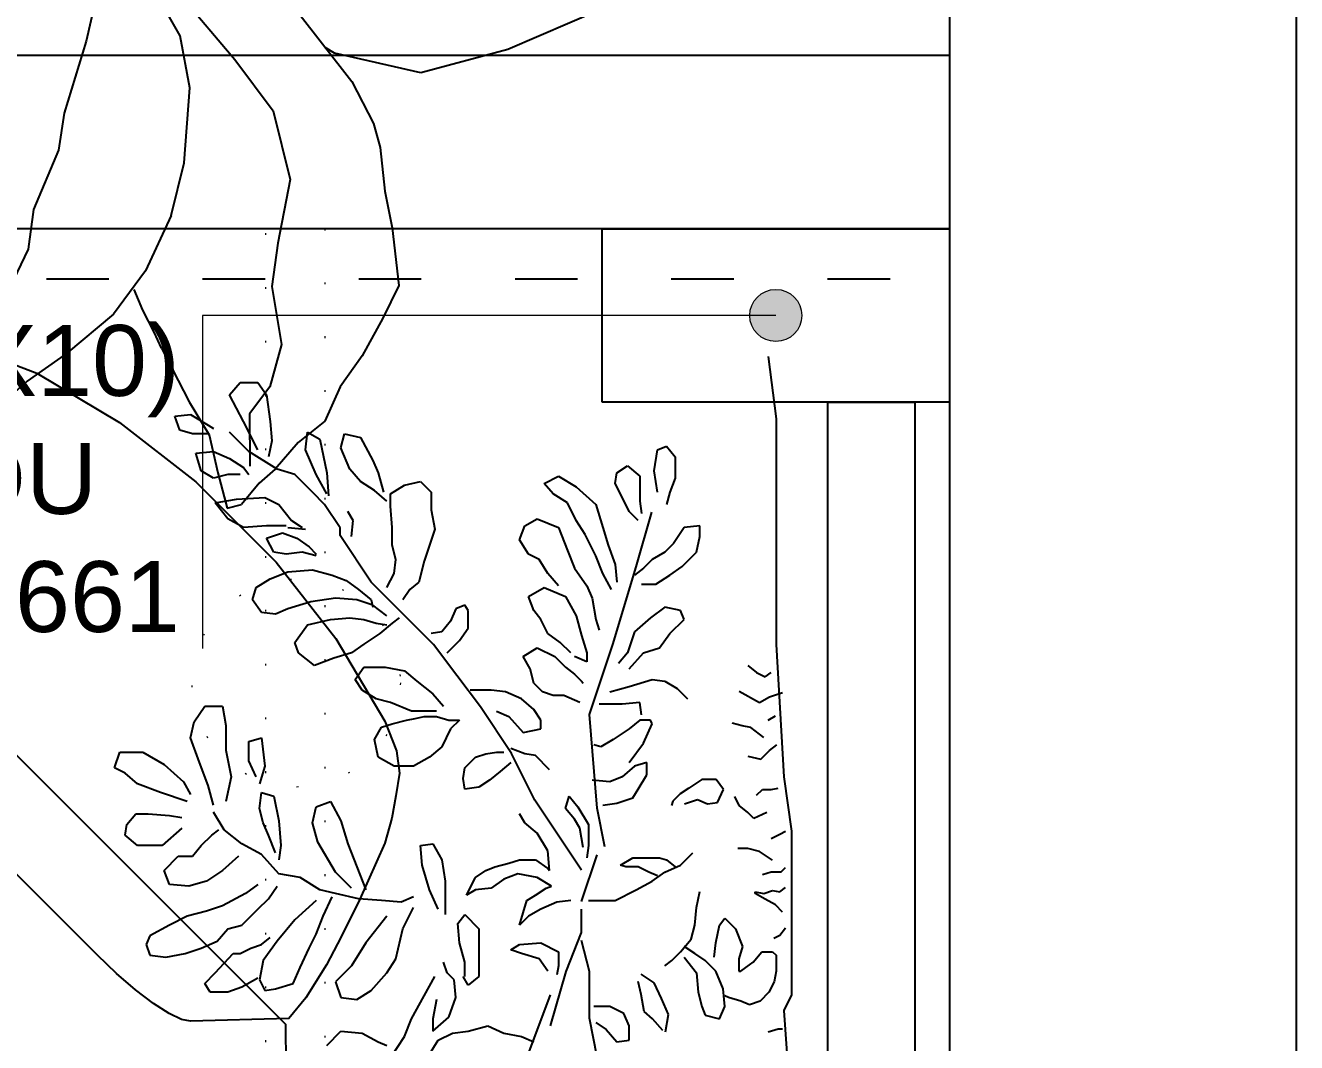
# Model space of a CAD drawing. Header units: millimetres. Extents: x 7687 to 15428, y -715 to 4028.
# Drawn here: x 10460 to 10533.2, y 992.2 to 1050.8 of the extents above; entities that cross this region are included whole.
import ezdxf

# ---------------------------------------------------------------- set-up
doc = ezdxf.new("R2010")
doc.units = ezdxf.units.MM
for name, pattern in [('14.022_CEKIRDEKLER_SAFTLAR_+51.00$0$ACAD_ISO07W100', [3, 0, -3]), ('ACAD_ISO03W100', [30, 12, -18]), ('ACAD_ISO07W100', [3, 0, -3]), ('CONTINUA', [0])]:
    doc.linetypes.add(name, pattern=pattern)
for name, color, linetype in [('0-MOBIL', 3, 'CONTINUA'), ('ALPIÇAN ASMA TAVAN', 121, 'ACAD_ISO03W100'), ('YAZI', 121, 'Continuous')]:
    doc.layers.add(name, color=color, linetype=linetype)
for name, color, linetype, lineweight in [('Sarkıt Ayd.', 50, 'ACAD_ISO07W100', 0), ('SS_FURNITURE', 23, 'Continuous', 25), ('yazı', 7, 'Continuous', 20)]:
    doc.layers.add(name, color=color, linetype=linetype, lineweight=lineweight)
doc.styles.add('ROMANC', font='arial.ttf')

# ---------------------------------------------------------------- blocks, each defined once
blk = doc.blocks.new('fdgfff')
at = {"color": 67, "true_color": 0x727430}
for p, q in [((50514.227, 5720.9951), (50514.2402, 5721.0105)), ((50514.2402, 5721.0105), (50514.2533, 5721.0083)), ((50514.3038, 5720.9951), (50514.3169, 5721.0105)), ((50514.3169, 5721.0105), (50514.3235, 5721.0237)), ((50514.3235, 5721.0237), (50514.3432, 5721.0171)), ((50514.3432, 5721.0171), (50514.3432, 5720.9885)), ((50514.227, 5720.9644), (50514.227, 5720.9951)), ((50514.2533, 5721.0083), (50514.2665, 5720.9973)), ((50514.2665, 5720.9973), (50514.2665, 5720.982)), ((50514.2928, 5720.9666), (50514.3038, 5720.9951)), ((50514.091, 5720.9798), (50514.0888, 5720.96)), ((50514.1042, 5720.9842), (50514.091, 5720.9798)), ((50514.1152, 5720.9798), (50514.1042, 5720.9842)), ((50514.1283, 5720.9556), (50514.1152, 5720.9798)), ((50514.2665, 5720.982), (50514.2643, 5720.9556)), ((50514.3432, 5720.9885), (50514.3279, 5720.9622)), ((50514.2489, 5720.9403), (50514.227, 5720.9644)), ((50514.2818, 5720.9337), (50514.2928, 5720.9666)), ((50514.0888, 5720.96), (50514.0932, 5720.9359)), ((50514.1393, 5720.9337), (50514.1283, 5720.9556)), ((50514.1766, 5720.9315), (50514.1788, 5720.9556)), ((50514.1788, 5720.9556), (50514.1963, 5720.9622)), ((50514.1963, 5720.9622), (50514.2138, 5720.9447)), ((50514.2643, 5720.9556), (50514.2621, 5720.9403)), ((50514.3279, 5720.9622), (50514.306, 5720.9381)), ((50514.7424, 5720.9425), (50514.7599, 5720.949)), ((50514.7599, 5720.949), (50514.7621, 5720.9293)), ((50514.0932, 5720.9359), (50514.0998, 5720.9161)), ((50514.1459, 5720.9095), (50514.1393, 5720.9337)), ((50514.1831, 5720.9095), (50514.1766, 5720.9315)), ((50514.2138, 5720.9447), (50514.2138, 5720.9271)), ((50514.306, 5720.9381), (50514.2906, 5720.9293)), ((50514.738, 5720.9271), (50514.7424, 5720.9425)), ((50514.0998, 5720.9161), (50514.1086, 5720.8964)), ((50514.2138, 5720.9271), (50514.227, 5720.9161)), ((50514.227, 5720.9161), (50514.2402, 5720.903)), ((50514.3016, 5720.9073), (50514.3301, 5720.9183)), ((50514.3301, 5720.9183), (50514.3608, 5720.9293)), ((50514.3608, 5720.9293), (50514.3805, 5720.9249)), ((50514.3805, 5720.9249), (50514.4003, 5720.9117)), ((50514.6832, 5720.9008), (50514.692, 5720.9161)), ((50514.692, 5720.9161), (50514.7139, 5720.9227)), ((50514.7139, 5720.9227), (50514.7161, 5720.9008)), ((50514.738, 5720.9073), (50514.738, 5720.9271)), ((50514.7621, 5720.9293), (50514.749, 5720.9073)), ((50514.045, 5720.9051), (50514.0559, 5720.9117)), ((50514.045, 5720.8832), (50514.045, 5720.9051)), ((50514.0559, 5720.9117), (50514.0691, 5720.8986)), ((50514.1524, 5720.8898), (50514.1459, 5720.9095)), ((50514.1963, 5720.8898), (50514.1831, 5720.9095)), ((50514.2402, 5720.903), (50514.2467, 5720.8942)), ((50514.2467, 5720.8876), (50514.2687, 5720.9008)), ((50514.2774, 5720.9008), (50514.3016, 5720.9073)), ((50514.4003, 5720.9117), (50514.4003, 5720.8898)), ((50514.6876, 5720.8832), (50514.6832, 5720.9008)), ((50514.7161, 5720.9008), (50514.7073, 5720.881)), ((50514.749, 5720.9073), (50514.7446, 5720.9008)), ((50514.0691, 5720.8986), (50514.0932, 5720.8766)), ((50514.1086, 5720.8964), (50514.1239, 5720.8832)), ((50514.1678, 5720.8613), (50514.1524, 5720.8898)), ((50514.2138, 5720.87), (50514.1963, 5720.8898)), ((50514.2292, 5720.8656), (50514.2467, 5720.8876)), ((50514.3125, 5720.8788), (50514.2818, 5720.8854)), ((50514.3454, 5720.8854), (50514.3125, 5720.8788)), ((50514.3761, 5720.8854), (50514.3454, 5720.8854)), ((50514.4003, 5720.8898), (50514.3761, 5720.8854)), ((50514.6327, 5720.8832), (50514.6525, 5720.8986)), ((50514.6525, 5720.8986), (50514.6569, 5720.8722)), ((50514.0516, 5720.8656), (50514.045, 5720.8832)), ((50514.0932, 5720.8766), (50514.0932, 5720.8678)), ((50514.0932, 5720.8678), (50514.0998, 5720.8547)), ((50514.1239, 5720.8832), (50514.1283, 5720.8656)), ((50514.6218, 5720.8635), (50514.6327, 5720.8832)), ((50514.6569, 5720.8722), (50514.6591, 5720.8371)), ((50514.6876, 5720.8678), (50514.6876, 5720.8832)), ((50514.7073, 5720.881), (50514.6963, 5720.8635)), ((50514.7161, 5720.8569), (50514.7402, 5720.881)), ((50514.7534, 5720.8635), (50514.7863, 5720.881)), ((50514.7863, 5720.881), (50514.8016, 5720.8678)), ((50514.8016, 5720.8678), (50514.8016, 5720.8459)), ((50514.0625, 5720.8459), (50514.0516, 5720.8656)), ((50514.0998, 5720.8547), (50514.1042, 5720.8415)), ((50514.1283, 5720.8656), (50514.1481, 5720.8459)), ((50514.1788, 5720.8459), (50514.1678, 5720.8613)), ((50514.216, 5720.8415), (50514.2292, 5720.8656)), ((50514.3125, 5720.8481), (50514.3323, 5720.8569)), ((50514.3323, 5720.8569), (50514.3564, 5720.8569)), ((50514.3564, 5720.8569), (50514.3608, 5720.8415)), ((50514.5165, 5720.8415), (50514.5319, 5720.8525)), ((50514.5319, 5720.8525), (50514.5472, 5720.8481)), ((50514.624, 5720.8349), (50514.6218, 5720.8635)), ((50514.6963, 5720.8635), (50514.6876, 5720.8569)), ((50514.6941, 5720.8218), (50514.7161, 5720.8569)), ((50514.7183, 5720.8459), (50514.7534, 5720.8635)), ((50514.0603, 5720.8437), (50514.0472, 5720.8371)), ((50514.0472, 5720.8371), (50514.0494, 5720.8239)), ((50514.0845, 5720.8393), (50514.0603, 5720.8437)), ((50514.1086, 5720.8218), (50514.0845, 5720.8393)), ((50514.1042, 5720.8415), (50514.113, 5720.8305)), ((50514.1481, 5720.8459), (50514.1612, 5720.8327)), ((50514.1919, 5720.8196), (50514.216, 5720.8415)), ((50514.2402, 5720.8327), (50514.2555, 5720.8393)), ((50514.2555, 5720.8393), (50514.2731, 5720.8437)), ((50514.2731, 5720.8437), (50514.2928, 5720.8415)), ((50514.2928, 5720.8415), (50514.2884, 5720.8261)), ((50514.3257, 5720.8371), (50514.3038, 5720.8437)), ((50514.3608, 5720.8415), (50514.3257, 5720.8371)), ((50514.5143, 5720.8239), (50514.5165, 5720.8415)), ((50514.5472, 5720.8481), (50514.5582, 5720.8305)), ((50514.6591, 5720.8371), (50514.6503, 5720.8196)), ((50514.8016, 5720.8459), (50514.7863, 5720.8349)), ((50514.0494, 5720.8239), (50514.0559, 5720.802)), ((50514.1349, 5720.7998), (50514.1086, 5720.8218)), ((50514.1612, 5720.8327), (50514.1766, 5720.8218)), ((50514.2182, 5720.8239), (50514.2402, 5720.8327)), ((50514.2884, 5720.8261), (50514.2577, 5720.8196)), ((50514.5209, 5720.8086), (50514.5143, 5720.8239)), ((50514.5582, 5720.8305), (50514.5669, 5720.8086)), ((50514.5889, 5720.8108), (50514.5911, 5720.8261)), ((50514.5911, 5720.8261), (50514.6086, 5720.8349)), ((50514.6086, 5720.8349), (50514.6152, 5720.8152)), ((50514.624, 5720.8108), (50514.624, 5720.8349)), ((50514.6876, 5720.7998), (50514.6941, 5720.8218)), ((50514.7292, 5720.8283), (50514.7095, 5720.8327)), ((50514.7534, 5720.8305), (50514.7292, 5720.8283)), ((50514.7863, 5720.8349), (50514.7534, 5720.8305)), ((50514.1875, 5720.7932), (50514.1919, 5720.8196)), ((50514.227, 5720.8174), (50514.2095, 5720.8196)), ((50514.2577, 5720.8196), (50514.227, 5720.8174)), ((50514.5297, 5720.7801), (50514.5209, 5720.8086)), ((50514.5669, 5720.8086), (50514.5691, 5720.7779)), ((50514.5911, 5720.791), (50514.5889, 5720.8108)), ((50514.6152, 5720.8152), (50514.6086, 5720.7976)), ((50514.6218, 5720.8086), (50514.6196, 5720.7866)), ((50514.6503, 5720.8196), (50514.6305, 5720.8042)), ((50514.0559, 5720.802), (50514.0757, 5720.7932)), ((50514.0757, 5720.7932), (50514.0998, 5720.7823)), ((50514.159, 5720.7735), (50514.1349, 5720.7998)), ((50514.1722, 5720.7691), (50514.1875, 5720.7932)), ((50514.4507, 5720.7757), (50514.4661, 5720.7954)), ((50514.4661, 5720.7954), (50514.4792, 5720.7998)), ((50514.4792, 5720.7998), (50514.5012, 5720.7844)), ((50514.5867, 5720.7735), (50514.5911, 5720.791)), ((50514.6086, 5720.7976), (50514.5977, 5720.7823)), ((50514.6305, 5720.8042), (50514.6218, 5720.791)), ((50514.6656, 5720.7779), (50514.6876, 5720.7998)), ((50514.0998, 5720.7823), (50514.1173, 5720.7735)), ((50514.1173, 5720.7735), (50514.1393, 5720.7647)), ((50514.2314, 5720.7713), (50514.2555, 5720.7779)), ((50514.2555, 5720.7779), (50514.2753, 5720.7735)), ((50514.2753, 5720.7735), (50514.2818, 5720.7559)), ((50514.4595, 5720.7515), (50514.4507, 5720.7757)), ((50514.5012, 5720.7844), (50514.5077, 5720.7559)), ((50514.534, 5720.7493), (50514.5297, 5720.7801)), ((50514.5691, 5720.7779), (50514.5626, 5720.7537)), ((50514.5977, 5720.7823), (50514.5889, 5720.7735)), ((50514.6504, 5720.7631), (50514.6656, 5720.7779)), ((50514.6634, 5720.7603), (50514.6876, 5720.7735)), ((50514.6876, 5720.7735), (50514.7183, 5720.7866)), ((50514.7183, 5720.7866), (50514.7402, 5720.7844)), ((50514.7402, 5720.7844), (50514.7314, 5720.7691)), ((50513.9792, 5720.7603), (50513.9967, 5720.7428)), ((50514.1393, 5720.7647), (50514.1634, 5720.7537)), ((50514.1678, 5720.7493), (50514.1722, 5720.7691)), ((50514.1941, 5720.7493), (50514.2314, 5720.7713)), ((50514.6215, 5720.7438), (50514.6504, 5720.7631)), ((50514.6898, 5720.7603), (50514.6613, 5720.7581)), ((50514.7314, 5720.7691), (50514.6898, 5720.7603)), ((50513.9967, 5720.7428), (50513.9945, 5720.7164)), ((50514.0384, 5720.7428), (50514.0362, 5720.723)), ((50514.0581, 5720.7493), (50514.0384, 5720.7428)), ((50514.0779, 5720.7296), (50514.0581, 5720.7493)), ((50514.1612, 5720.7208), (50514.1678, 5720.7493)), ((50514.1744, 5720.7296), (50514.1941, 5720.7493)), ((50514.2577, 5720.7428), (50514.2292, 5720.734)), ((50514.2818, 5720.7559), (50514.2577, 5720.7428)), ((50514.4661, 5720.7296), (50514.4595, 5720.7515)), ((50514.5077, 5720.7559), (50514.5099, 5720.7318)), ((50514.5319, 5720.723), (50514.534, 5720.7493)), ((50514.5539, 5720.7051), (50514.6118, 5720.7438)), ((50514.5626, 5720.7537), (50514.556, 5720.7362)), ((50514.6118, 5720.7438), (50514.6215, 5720.7438)), ((50514.6941, 5720.7318), (50514.7205, 5720.7428)), ((50514.7205, 5720.7428), (50514.738, 5720.7384)), ((50514.1064, 5720.712), (50514.0779, 5720.7296)), ((50514.2292, 5720.734), (50514.2007, 5720.723)), ((50514.477, 5720.7142), (50514.4661, 5720.7296)), ((50514.5099, 5720.7318), (50514.5077, 5720.7142)), ((50514.556, 5720.7362), (50514.545, 5720.7208)), ((50514.6108, 5720.7296), (50514.6305, 5720.7274)), ((50514.6305, 5720.7274), (50514.6415, 5720.734)), ((50514.6788, 5720.7186), (50514.6941, 5720.7318)), ((50514.738, 5720.7384), (50514.7336, 5720.7186)), ((50513.9945, 5720.7164), (50513.9836, 5720.6967)), ((50514.0362, 5720.723), (50514.0472, 5720.7054)), ((50514.1393, 5720.6857), (50514.1064, 5720.712)), ((50514.159, 5720.6923), (50514.1612, 5720.7208)), ((50514.2007, 5720.723), (50514.1722, 5720.712)), ((50514.409, 5720.6989), (50514.42, 5720.7164)), ((50514.42, 5720.7164), (50514.4332, 5720.7252)), ((50514.4332, 5720.7252), (50514.4485, 5720.7142)), ((50514.4485, 5720.7142), (50514.4485, 5720.6879)), ((50514.4902, 5720.6945), (50514.477, 5720.7142)), ((50514.5077, 5720.7142), (50514.5033, 5720.6989)), ((50514.5253, 5720.7032), (50514.5319, 5720.723)), ((50514.545, 5720.7208), (50514.5319, 5720.7054)), ((50514.6678, 5720.7011), (50514.6788, 5720.7186)), ((50514.7336, 5720.7186), (50514.7051, 5720.7032)), ((50513.9836, 5720.6967), (50513.9792, 5720.6857)), ((50514.0472, 5720.7054), (50514.0691, 5720.6857)), ((50514.3257, 5720.6769), (50514.3367, 5720.6967)), ((50514.3367, 5720.6967), (50514.3586, 5720.7011)), ((50514.3586, 5720.7011), (50514.3739, 5720.6923)), ((50514.4047, 5720.6813), (50514.409, 5720.6989)), ((50514.5033, 5720.6791), (50514.4902, 5720.6945)), ((50514.5033, 5720.6989), (50514.5012, 5720.6857)), ((50514.5121, 5720.6857), (50514.5253, 5720.7032)), ((50514.5319, 5720.7054), (50514.5231, 5720.7032)), ((50514.5249, 5720.6761), (50514.5539, 5720.7051)), ((50514.6547, 5720.6857), (50514.6678, 5720.7011)), ((50514.6898, 5720.6967), (50514.6656, 5720.6901)), ((50514.7051, 5720.7032), (50514.6898, 5720.6967)), ((50513.9638, 5720.6813), (50513.9901, 5720.6637)), ((50514.0691, 5720.6857), (50514.0866, 5720.6747)), ((50514.1568, 5720.6681), (50514.159, 5720.6923)), ((50514.3739, 5720.6923), (50514.3783, 5720.6791)), ((50514.3783, 5720.6791), (50514.3827, 5720.6616)), ((50514.3937, 5720.655), (50514.4047, 5720.6813)), ((50514.4485, 5720.6879), (50514.4441, 5720.6637)), ((50514.5099, 5720.6703), (50514.5033, 5720.6791)), ((50514.5472, 5720.6857), (50514.5648, 5720.6769)), ((50514.5823, 5720.6747), (50514.5998, 5720.6791)), ((50514.5998, 5720.6791), (50514.6218, 5720.6791)), ((50514.6218, 5720.6791), (50514.6481, 5720.6813)), ((50514.6481, 5720.6813), (50514.6634, 5720.6813)), ((50514.6634, 5720.6813), (50514.6744, 5720.6637)), ((50513.9901, 5720.6637), (50514.0121, 5720.655)), ((50514.0866, 5720.6747), (50514.1239, 5720.6659)), ((50514.1239, 5720.6659), (50514.1502, 5720.6528)), ((50514.1634, 5720.6528), (50514.1568, 5720.6681)), ((50514.3257, 5720.6528), (50514.3257, 5720.6769)), ((50514.4441, 5720.6637), (50514.431, 5720.6484)), ((50514.4766, 5720.6278), (50514.5249, 5720.6761)), ((50514.545, 5720.6572), (50514.5319, 5720.6659)), ((50514.5648, 5720.6769), (50514.5823, 5720.6747)), ((50514.6744, 5720.6637), (50514.6788, 5720.644)), ((50514.0121, 5720.655), (50514.0406, 5720.6396)), ((50514.3367, 5720.633), (50514.3257, 5720.6528)), ((50514.3827, 5720.6616), (50514.3849, 5720.6506)), ((50514.3849, 5720.6506), (50514.3871, 5720.6396)), ((50514.3937, 5720.6374), (50514.3937, 5720.655)), ((50514.431, 5720.6484), (50514.4156, 5720.6286)), ((50514.5538, 5720.6462), (50514.545, 5720.6572)), ((50513.9682, 5720.633), (50513.9858, 5720.622)), ((50514.0406, 5720.6396), (50514.0647, 5720.6264)), ((50514.1481, 5720.622), (50514.1722, 5720.633)), ((50514.1722, 5720.633), (50514.2029, 5720.6418)), ((50514.2029, 5720.6418), (50514.227, 5720.644)), ((50514.227, 5720.644), (50514.2292, 5720.6286)), ((50514.3498, 5720.6177), (50514.3367, 5720.633)), ((50514.3871, 5720.6396), (50514.3871, 5720.6242)), ((50514.3937, 5720.6242), (50514.3937, 5720.6374)), ((50514.5801, 5720.6396), (50514.5538, 5720.6462)), ((50514.6196, 5720.6264), (50514.5801, 5720.6396)), ((50514.6788, 5720.644), (50514.6656, 5720.6308)), ((50513.9858, 5720.622), (50513.9945, 5720.6045)), ((50513.9967, 5720.6286), (50514.0143, 5720.6089)), ((50514.0121, 5720.6286), (50513.9967, 5720.6286)), ((50514.0362, 5720.6242), (50514.0121, 5720.6286)), ((50514.0691, 5720.6111), (50514.0823, 5720.6155)), ((50514.2095, 5720.6177), (50514.1831, 5720.6133)), ((50514.2292, 5720.6286), (50514.2095, 5720.6177)), ((50514.3718, 5720.6067), (50514.3498, 5720.6177)), ((50514.3871, 5720.6242), (50514.3827, 5720.6089)), ((50514.4156, 5720.6286), (50514.4003, 5720.6155)), ((50514.438, 5720.5988), (50514.4766, 5720.6278)), ((50514.4924, 5720.6177), (50514.4902, 5720.6308)), ((50514.5055, 5720.6067), (50514.4924, 5720.6177)), ((50514.6437, 5720.6308), (50514.6196, 5720.6264)), ((50514.6656, 5720.6308), (50514.6437, 5720.6308)), ((50513.9945, 5720.6045), (50513.9967, 5720.5847)), ((50514.0143, 5720.6089), (50514.0384, 5720.6001)), ((50514.0384, 5720.6001), (50514.0603, 5720.6023)), ((50514.0603, 5720.6023), (50514.0691, 5720.6111)), ((50514.1612, 5720.6133), (50514.1415, 5720.6133)), ((50514.1831, 5720.6133), (50514.1612, 5720.6133)), ((50514.3827, 5720.5957), (50514.3718, 5720.6067)), ((50514.3827, 5720.6089), (50514.3827, 5720.5957)), ((50514.4661, 5720.6111), (50514.4814, 5720.5957)), ((50514.5209, 5720.6001), (50514.5055, 5720.6067)), ((50514.5253, 5720.5891), (50514.5209, 5720.6001)), ((50513.9967, 5720.5847), (50514.0033, 5720.5606)), ((50514.0537, 5720.5847), (50514.0647, 5720.5913)), ((50514.0647, 5720.5716), (50514.0537, 5720.5847)), ((50514.0647, 5720.5891), (50514.0823, 5720.5891)), ((50514.0823, 5720.5891), (50514.1064, 5720.5957)), ((50514.1064, 5720.5957), (50514.1305, 5720.5979)), ((50514.1415, 5720.5891), (50514.1239, 5720.5716)), ((50514.1305, 5720.5979), (50514.1415, 5720.5891)), ((50514.1656, 5720.5869), (50514.1875, 5720.576)), ((50514.1722, 5720.576), (50514.1656, 5720.5869)), ((50514.2972, 5720.5891), (50514.3103, 5720.5913)), ((50514.2994, 5720.5716), (50514.2972, 5720.5891)), ((50514.3103, 5720.5913), (50514.3235, 5720.5891)), ((50514.3235, 5720.5891), (50514.3367, 5720.576)), ((50514.3993, 5720.5698), (50514.438, 5720.5988)), ((50514.4814, 5720.5957), (50514.4968, 5720.5847)), ((50514.4968, 5720.5847), (50514.5187, 5720.5847)), ((50514.5187, 5720.5847), (50514.5253, 5720.5891)), ((50514.0932, 5720.5716), (50514.0647, 5720.5716)), ((50514.1239, 5720.5716), (50514.0932, 5720.5716)), ((50514.1744, 5720.5562), (50514.1722, 5720.576)), ((50514.1875, 5720.576), (50514.1963, 5720.5628)), ((50514.3082, 5720.5584), (50514.2994, 5720.5716)), ((50514.3367, 5720.576), (50514.3411, 5720.5628)), ((50514.3414, 5720.5311), (50514.3993, 5720.5698)), ((50514.42, 5720.5716), (50514.42, 5720.5825)), ((50514.42, 5720.5562), (50514.42, 5720.5716)), ((50514.0033, 5720.5606), (50513.9945, 5720.5408)), ((50514.1853, 5720.5408), (50514.1744, 5720.5562)), ((50514.1963, 5720.5628), (50514.2007, 5720.5518)), ((50514.3191, 5720.5452), (50514.3082, 5720.5584)), ((50514.3411, 5720.5628), (50514.3432, 5720.5496)), ((50514.4178, 5720.5387), (50514.42, 5720.5562)), ((50513.9945, 5720.5408), (50513.9901, 5720.5189)), ((50514.1919, 5720.5233), (50514.1853, 5720.5408)), ((50514.2007, 5720.5518), (50514.2051, 5720.5343)), ((50514.3301, 5720.5321), (50514.3191, 5720.5452)), ((50514.3432, 5720.5496), (50514.3432, 5720.5408)), ((50514.3937, 5720.5496), (50514.3871, 5720.5343)), ((50514.409, 5720.5189), (50514.4178, 5720.5387)), ((50514.0932, 5720.5189), (50514.0976, 5720.5321)), ((50514.0976, 5720.5321), (50514.1042, 5720.5211)), ((50514.1042, 5720.5211), (50514.1064, 5720.4948)), ((50514.1283, 5720.5211), (50514.159, 5720.5123)), ((50514.1393, 5720.5101), (50514.1283, 5720.5211)), ((50514.1875, 5720.4992), (50514.1919, 5720.5233)), ((50514.2051, 5720.5343), (50514.2095, 5720.5211)), ((50514.2095, 5720.5211), (50514.2095, 5720.5013)), ((50514.2555, 5720.5145), (50514.2665, 5720.5211)), ((50514.2834, 5720.5021), (50514.3414, 5720.5311)), ((50514.3411, 5720.5145), (50514.3476, 5720.5321)), ((50514.3871, 5720.5343), (50514.3674, 5720.5167)), ((50514.5889, 5720.5101), (50514.6064, 5720.5211)), ((50514.6064, 5720.5211), (50514.624, 5720.5145)), ((50513.9647, 5720.5118), (50514.0419, 5720.4828)), ((50513.9901, 5720.5189), (50513.9836, 5720.5035)), ((50514.0866, 5720.497), (50514.0932, 5720.5189)), ((50514.1481, 5720.4948), (50514.1393, 5720.5101)), ((50514.159, 5720.5123), (50514.1656, 5720.5013)), ((50514.2424, 5720.4992), (50514.2555, 5720.5145)), ((50514.3389, 5720.5013), (50514.3411, 5720.5145)), ((50514.3674, 5720.5167), (50514.3718, 5720.4948)), ((50514.3959, 5720.5035), (50514.409, 5720.5189)), ((50514.4288, 5720.5035), (50514.4463, 5720.5079)), ((50514.4463, 5720.5079), (50514.4617, 5720.5167)), ((50514.4617, 5720.5167), (50514.4726, 5720.4992)), ((50514.5187, 5720.5035), (50514.5362, 5720.5101)), ((50514.5362, 5720.5101), (50514.5472, 5720.4904)), ((50514.5823, 5720.497), (50514.5889, 5720.5101)), ((50514.624, 5720.5145), (50514.6327, 5720.4992)), ((50514.0713, 5720.486), (50514.0866, 5720.497)), ((50514.1064, 5720.4948), (50514.0954, 5720.4728)), ((50514.1568, 5720.475), (50514.1481, 5720.4948)), ((50514.1656, 5720.5013), (50514.1744, 5720.4882)), ((50514.1766, 5720.4816), (50514.1875, 5720.4992)), ((50514.1965, 5720.4441), (50514.2834, 5720.5021)), ((50514.2095, 5720.5013), (50514.1985, 5720.486)), ((50514.2204, 5720.486), (50514.2424, 5720.4992)), ((50514.3213, 5720.4838), (50514.3389, 5720.5013)), ((50514.3718, 5720.4948), (50514.3827, 5720.4948)), ((50514.3827, 5720.4948), (50514.3959, 5720.5035)), ((50514.4134, 5720.4794), (50514.4178, 5720.4926)), ((50514.4178, 5720.4926), (50514.4288, 5720.5035)), ((50514.4726, 5720.4992), (50514.4617, 5720.4772)), ((50514.4902, 5720.486), (50514.5077, 5720.4948)), ((50514.5077, 5720.4948), (50514.5187, 5720.5035)), ((50514.5472, 5720.4904), (50514.5362, 5720.464)), ((50514.5648, 5720.486), (50514.5823, 5720.497)), ((50514.6327, 5720.4992), (50514.6218, 5720.4728)), ((50514.6634, 5720.4794), (50514.6766, 5720.4904)), ((50514.6766, 5720.4904), (50514.6854, 5720.4728)), ((50514.0033, 5720.4828), (50514.0709, 5720.4635)), ((50514.0779, 5720.4728), (50514.0669, 5720.475)), ((50514.159, 5720.4575), (50514.1568, 5720.475)), ((50514.1744, 5720.4882), (50514.1766, 5720.4816)), ((50514.1963, 5720.4838), (50514.2204, 5720.486)), ((50514.1985, 5720.486), (50514.1963, 5720.4838)), ((50514.4134, 5720.4662), (50514.4134, 5720.4794)), ((50514.4617, 5720.4772), (50514.4485, 5720.464)), ((50514.4792, 5720.4706), (50514.4902, 5720.486)), ((50514.5494, 5720.4728), (50514.5648, 5720.486)), ((50514.6525, 5720.4618), (50514.6634, 5720.4794)), ((50514.0709, 5720.4635), (50514.1192, 5720.4441)), ((50514.0954, 5720.4728), (50514.0779, 5720.4728)), ((50514.2599, 5720.4531), (50514.2731, 5720.464)), ((50514.2731, 5720.464), (50514.2884, 5720.4597)), ((50514.2884, 5720.4597), (50514.2753, 5720.4487)), ((50514.4047, 5720.4465), (50514.4134, 5720.4662)), ((50514.4485, 5720.464), (50514.4397, 5720.4531)), ((50514.4661, 5720.4575), (50514.4792, 5720.4706)), ((50514.5362, 5720.464), (50514.5121, 5720.4509)), ((50514.5933, 5720.4618), (50514.5713, 5720.4531)), ((50514.6218, 5720.4728), (50514.5933, 5720.4618)), ((50514.6305, 5720.4509), (50514.6525, 5720.4618)), ((50514.6854, 5720.4728), (50514.6722, 5720.4509)), ((50514.0709, 5720.4345), (50514.1095, 5720.4441)), ((50514.1192, 5720.4441), (50514.1482, 5720.4441)), ((50514.1578, 5720.4441), (50514.2158, 5720.4248)), ((50514.2248, 5720.4421), (50514.2489, 5720.4465)), ((50514.2489, 5720.4465), (50514.2599, 5720.4531)), ((50514.2753, 5720.4487), (50514.2533, 5720.4355)), ((50514.431, 5720.4443), (50514.4288, 5720.4421)), ((50514.4397, 5720.4531), (50514.431, 5720.4443)), ((50514.4551, 5720.4377), (50514.4617, 5720.4531)), ((50514.488, 5720.4443), (50514.4661, 5720.4377)), ((50514.5121, 5720.4509), (50514.488, 5720.4443)), ((50514.5713, 5720.4531), (50514.5494, 5720.4377)), ((50514.613, 5720.4399), (50514.6305, 5720.4509)), ((50514.6722, 5720.4509), (50514.6503, 5720.4267)), ((50513.9647, 5720.4248), (50514.013, 5720.4345)), ((50514.0077, 5720.4267), (50513.9989, 5720.4136)), ((50514.013, 5720.4345), (50514.0709, 5720.4345)), ((50514.0274, 5720.4092), (50514.0274, 5720.4289)), ((50514.159, 5720.4355), (50514.159, 5720.4026)), ((50514.227, 5720.4355), (50514.2117, 5720.4377)), ((50514.2533, 5720.4355), (50514.227, 5720.4355)), ((50514.2737, 5720.4248), (50514.3897, 5720.4345)), ((50514.306, 5720.4092), (50514.3082, 5720.4311)), ((50514.3498, 5720.4201), (50514.352, 5720.4289)), ((50514.3897, 5720.4345), (50514.4766, 5720.4055)), ((50514.4661, 5720.4377), (50514.4551, 5720.4377)), ((50514.5077, 5720.4267), (50514.4946, 5720.4223)), ((50514.534, 5720.4311), (50514.5077, 5720.4267)), ((50514.5494, 5720.4377), (50514.534, 5720.4311)), ((50514.5648, 5720.418), (50514.5867, 5720.4267)), ((50514.5867, 5720.4267), (50514.613, 5720.4399)), ((50514.6503, 5720.4267), (50514.6218, 5720.418)), ((50513.9989, 5720.4136), (50513.9836, 5720.4004)), ((50514.2255, 5720.4152), (50514.2737, 5720.4248)), ((50514.2774, 5720.418), (50514.2796, 5720.4004)), ((50514.3586, 5720.4048), (50514.3498, 5720.4201)), ((50514.4025, 5720.4092), (50514.4025, 5720.4223)), ((50514.545, 5720.407), (50514.5648, 5720.418)), ((50514.5998, 5720.4114), (50514.5757, 5720.4026)), ((50514.6218, 5720.418), (50514.5998, 5720.4114)), ((50513.9836, 5720.4004), (50513.9858, 5720.385)), ((50514.0187, 5720.3916), (50514.0274, 5720.4092)), ((50514.159, 5720.4026), (50514.1722, 5720.3763)), ((50514.2007, 5720.3894), (50514.2029, 5720.396)), ((50514.2029, 5720.396), (50514.2117, 5720.3806)), ((50514.2796, 5720.4004), (50514.2862, 5720.3806)), ((50514.3125, 5720.3938), (50514.306, 5720.4092)), ((50514.3718, 5720.385), (50514.3586, 5720.4048)), ((50514.4025, 5720.3938), (50514.4025, 5720.4092)), ((50514.4178, 5720.4092), (50514.4244, 5720.385)), ((50514.4661, 5720.3872), (50514.4529, 5720.3982)), ((50514.4766, 5720.4055), (50514.5732, 5720.3765)), ((50514.5757, 5720.4026), (50514.5538, 5720.4004)), ((50514.6415, 5720.385), (50514.6634, 5720.396)), ((50514.6634, 5720.396), (50514.6766, 5720.4026)), ((50514.6766, 5720.4026), (50514.6898, 5720.4004)), ((50514.6898, 5720.4004), (50514.6985, 5720.3872)), ((50513.9858, 5720.385), (50514.0033, 5720.385)), ((50514.0033, 5720.385), (50514.0187, 5720.3916)), ((50514.2007, 5720.3828), (50514.2007, 5720.3894)), ((50514.2007, 5720.3741), (50514.2007, 5720.3828)), ((50514.2117, 5720.3806), (50514.2117, 5720.3697)), ((50514.2862, 5720.3806), (50514.2972, 5720.3741)), ((50514.3257, 5720.3785), (50514.3125, 5720.3938)), ((50514.3301, 5720.385), (50514.3542, 5720.3675)), ((50514.3827, 5720.3719), (50514.3718, 5720.385)), ((50514.4047, 5720.3719), (50514.4025, 5720.3938)), ((50514.4244, 5720.385), (50514.4332, 5720.3565)), ((50514.4463, 5720.385), (50514.4661, 5720.3675)), ((50514.4924, 5720.3785), (50514.4661, 5720.3872)), ((50514.6305, 5720.3741), (50514.6415, 5720.385)), ((50514.6985, 5720.3872), (50514.6854, 5720.3719)), ((50514.0121, 5720.356), (50514.0211, 5720.3667)), ((50514.0211, 5720.3667), (50514.0425, 5720.3703)), ((50514.0425, 5720.3703), (50514.0586, 5720.3739)), ((50514.0569, 5720.3542), (50514.0676, 5720.3703)), ((50514.1722, 5720.3763), (50514.1831, 5720.3565)), ((50514.1941, 5720.3609), (50514.2007, 5720.3741)), ((50514.2117, 5720.3697), (50514.2117, 5720.3477)), ((50514.2972, 5720.3741), (50514.3147, 5720.3631)), ((50514.3147, 5720.3631), (50514.3301, 5720.3631)), ((50514.3301, 5720.3631), (50514.3257, 5720.3785)), ((50514.3542, 5720.3675), (50514.3783, 5720.3565)), ((50514.3827, 5720.3587), (50514.3827, 5720.3719)), ((50514.3893, 5720.3697), (50514.4047, 5720.3719)), ((50514.4661, 5720.3675), (50514.4726, 5720.3477)), ((50514.5099, 5720.3587), (50514.4924, 5720.3785)), ((50514.5516, 5720.3697), (50514.5516, 5720.3521)), ((50514.5713, 5720.3675), (50514.5626, 5720.3785)), ((50514.5823, 5720.3565), (50514.5713, 5720.3675)), ((50514.5732, 5720.3765), (50514.6408, 5720.3572)), ((50514.6547, 5720.3719), (50514.6393, 5720.3697)), ((50514.6854, 5720.3719), (50514.6547, 5720.3719)), ((50513.9978, 5720.3434), (50514.0121, 5720.356)), ((50514.0372, 5720.3452), (50514.0569, 5720.3542)), ((50514.1831, 5720.3565), (50514.1941, 5720.3411)), ((50514.1897, 5720.3499), (50514.1941, 5720.3609)), ((50514.2117, 5720.3477), (50514.2095, 5720.3389)), ((50514.3783, 5720.3565), (50514.3827, 5720.3587)), ((50514.4332, 5720.3565), (50514.431, 5720.3411)), ((50514.4726, 5720.3477), (50514.4902, 5720.3346)), ((50514.5231, 5720.3411), (50514.5099, 5720.3587)), ((50514.5516, 5720.3521), (50514.5626, 5720.3346)), ((50514.5911, 5720.3411), (50514.5823, 5720.3565)), ((50514.6656, 5720.3499), (50514.692, 5720.3543)), ((50514.692, 5720.3543), (50514.7183, 5720.3499)), ((50514.7183, 5720.3499), (50514.7227, 5720.3389)), ((50513.996, 5720.3399), (50514.0175, 5720.3363)), ((50514.0175, 5720.3363), (50514.0372, 5720.3452)), ((50514.0779, 5720.3411), (50514.0845, 5720.3324)), ((50514.0845, 5720.3324), (50514.0954, 5720.3214)), ((50514.1941, 5720.3411), (50514.2029, 5720.3214)), ((50514.2095, 5720.3389), (50514.2007, 5720.328)), ((50514.2824, 5720.3309), (50514.277, 5720.3327)), ((50514.431, 5720.3411), (50514.4222, 5720.3258)), ((50514.4902, 5720.3346), (50514.5077, 5720.317)), ((50514.5187, 5720.3214), (50514.5231, 5720.3411)), ((50514.5626, 5720.3346), (50514.5735, 5720.3192)), ((50514.602, 5720.3302), (50514.5911, 5720.3411)), ((50514.6656, 5720.3346), (50514.6503, 5720.3389)), ((50514.6832, 5720.328), (50514.6656, 5720.3346)), ((50514.7227, 5720.3389), (50514.7095, 5720.328)), ((50514.0888, 5720.317), (50514.0691, 5720.3016)), ((50514.0932, 5720.3038), (50514.102, 5720.317)), ((50514.0954, 5720.3214), (50514.1108, 5720.3082)), ((50514.2029, 5720.3214), (50514.2182, 5720.306)), ((50514.2788, 5720.3166), (50514.2842, 5720.3004)), ((50514.2913, 5720.3219), (50514.2824, 5720.3309)), ((50514.2985, 5720.3112), (50514.2913, 5720.3219)), ((50514.4222, 5720.3258), (50514.409, 5720.3126)), ((50514.5077, 5720.317), (50514.5187, 5720.3214)), ((50514.5735, 5720.3192), (50514.5911, 5720.3016)), ((50514.6218, 5720.317), (50514.602, 5720.3302)), ((50514.624, 5720.2973), (50514.6218, 5720.317)), ((50514.7095, 5720.328), (50514.6832, 5720.328)), ((50514.0691, 5720.3016), (50514.045, 5720.2994)), ((50514.0845, 5720.2907), (50514.0932, 5720.3038)), ((50514.1108, 5720.3082), (50514.1283, 5720.3038)), ((50514.1283, 5720.3038), (50514.1502, 5720.3016)), ((50514.1502, 5720.3016), (50514.17, 5720.2973)), ((50514.2842, 5720.3004), (50514.2788, 5720.2879)), ((50514.3092, 5720.2951), (50514.2985, 5720.3112)), ((50514.5911, 5720.3016), (50514.6108, 5720.2973)), ((50514.0165, 5720.2907), (50514.0121, 5720.2731)), ((50514.0274, 5720.2951), (50514.0165, 5720.2907)), ((50514.045, 5720.2994), (50514.0274, 5720.2951)), ((50514.0713, 5720.2775), (50514.0845, 5720.2907)), ((50514.2788, 5720.2879), (50514.2806, 5720.2754)), ((50514.3092, 5720.2772), (50514.3092, 5720.2951)), ((50514.6108, 5720.2973), (50514.624, 5720.2973)), ((50514.0121, 5720.2731), (50514.0274, 5720.2665)), ((50514.0274, 5720.2665), (50514.0494, 5720.2687)), ((50514.0494, 5720.2687), (50514.0713, 5720.2775)), ((50514.0888, 5720.2797), (50514.1064, 5720.2775)), ((50514.1064, 5720.2775), (50514.1283, 5720.2731)), ((50514.1283, 5720.2731), (50514.1371, 5720.2665)), ((50514.2806, 5720.2754), (50514.2967, 5720.2682)), ((50514.2967, 5720.2682), (50514.3092, 5720.2772)), ((50514.034, 5720.2468), (50514.0384, 5720.2621)), ((50514.0384, 5720.2621), (50514.0406, 5720.2665)), ((50514.1239, 5720.2534), (50514.102, 5720.2446)), ((50514.1371, 5720.2665), (50514.1239, 5720.2534)), ((50514.277, 5720.2485), (50514.2878, 5720.2539)), ((50514.3755, 5720.2449), (50514.3791, 5720.2575)), ((50514.0296, 5720.2358), (50514.034, 5720.2468)), ((50514.0713, 5720.249), (50514.0713, 5720.2468)), ((50514.0866, 5720.249), (50514.0713, 5720.249)), ((50514.0713, 5720.2468), (50514.0757, 5720.2402)), ((50514.0757, 5720.2402), (50514.0823, 5720.2314)), ((50514.102, 5720.2446), (50514.0866, 5720.249)), ((50514.2197, 5720.2234), (50514.2233, 5720.2378)), ((50514.2233, 5720.2378), (50514.2233, 5720.2503)), ((50514.2609, 5720.2306), (50514.2681, 5720.2378)), ((50514.2681, 5720.2378), (50514.277, 5720.2485)), ((50514.3379, 5720.2378), (50514.3343, 5720.2216)), ((50514.3737, 5720.2342), (50514.3755, 5720.2449)), ((50514.4041, 5720.2234), (50514.4184, 5720.2485)), ((50514.4506, 5720.2378), (50514.4417, 5720.227)), ((50514.034, 5720.2226), (50514.0296, 5720.2358)), ((50514.045, 5720.2117), (50514.034, 5720.2226)), ((50514.0823, 5720.2314), (50514.0954, 5720.2204)), ((50514.1607, 5720.2163), (50514.1678, 5720.2288)), ((50514.1696, 5720.2288), (50514.1678, 5720.2181)), ((50514.1678, 5720.2288), (50514.1696, 5720.2288)), ((50514.209, 5720.2073), (50514.2197, 5720.2234)), ((50514.2681, 5720.2145), (50514.2609, 5720.2306)), ((50514.2896, 5720.227), (50514.2967, 5720.2198)), ((50514.3343, 5720.2216), (50514.345, 5720.2109)), ((50514.3612, 5720.2181), (50514.3737, 5720.2342)), ((50514.4113, 5720.2109), (50514.4041, 5720.2234)), ((50514.4417, 5720.227), (50514.4363, 5720.2163)), ((50513.996, 5720.2127), (50513.9996, 5720.2001)), ((50514.0581, 5720.2051), (50514.045, 5720.2117)), ((50514.0954, 5720.2073), (50514.091, 5720.2029)), ((50514.0954, 5720.2204), (50514.0954, 5720.2073)), ((50514.1123, 5720.2055), (50514.1159, 5720.1984)), ((50514.1535, 5720.2037), (50514.1607, 5720.2163)), ((50514.1678, 5720.2181), (50514.1714, 5720.2073)), ((50514.1714, 5720.2073), (50514.1696, 5720.1984)), ((50514.1911, 5720.2198), (50514.1947, 5720.2091)), ((50514.1947, 5720.2091), (50514.1947, 5720.1966)), ((50514.2359, 5720.2091), (50514.2412, 5720.1984)), ((50514.2967, 5720.2198), (50514.2967, 5720.2091)), ((50514.2967, 5720.2091), (50514.2985, 5720.2001)), ((50514.345, 5720.2109), (50514.3522, 5720.2019)), ((50514.3826, 5720.2127), (50514.388, 5720.2037)), ((50514.4166, 5720.1948), (50514.4113, 5720.2109)), ((50514.4363, 5720.2163), (50514.4417, 5720.2091)), ((50514.7567, 5720.2025), (50514.834, 5720.2122)), ((50513.8874, 5720.1832), (50514.0226, 5720.1928)), ((50513.9996, 5720.2001), (50513.9996, 5720.1948)), ((50514.0226, 5720.1928), (50514.0419, 5720.1832)), ((50514.0713, 5720.2029), (50514.0581, 5720.2051)), ((50514.091, 5720.2029), (50514.0713, 5720.2029)), ((50514.1159, 5720.1984), (50514.1249, 5720.1912)), ((50514.1446, 5720.1948), (50514.1535, 5720.2037)), ((50514.1696, 5720.1984), (50514.175, 5720.1912)), ((50514.1947, 5720.1966), (50514.2001, 5720.1912)), ((50514.2412, 5720.1984), (50514.2448, 5720.1912)), ((50514.2448, 5720.1832), (50514.3124, 5720.1928)), ((50514.3124, 5720.1928), (50514.4766, 5720.2025)), ((50514.4766, 5720.2025), (50514.5635, 5720.2025)), ((50514.5635, 5720.2025), (50514.6794, 5720.2025)), ((50514.6794, 5720.2025), (50514.7567, 5720.2025)), ((50514.0419, 5720.1832), (50514.1289, 5720.1832)), ((50514.1289, 5720.1832), (50514.2448, 5720.1832))]:
    blk.add_line(p, q, dxfattribs=at)
blk = doc.blocks.new('gfjj')
at = {"layer": '0-MOBIL', "color": 67, "true_color": 0x727430}
for p, q in [((50475.2886, 6801.0968), (50475.2992, 6801.1377)), ((50475.2992, 6801.1377), (50475.3158, 6801.1334)), ((50475.336, 6801.1087), (50475.3158, 6801.1334)), ((50475.3546, 6801.0926), (50475.336, 6801.1087)), ((50475.2786, 6801.0529), (50475.2886, 6801.0968)), ((50475.325, 6801.0289), (50475.3255, 6801.0892)), ((50475.381, 6801.0618), (50475.3546, 6801.0926)), ((50475.4118, 6801.0371), (50475.381, 6801.0618)), ((50474.9511, 6801.0288), (50474.968, 6801.0529)), ((50474.968, 6801.0529), (50475.025, 6801.0248)), ((50475.2552, 6801.015), (50475.2786, 6801.0529)), ((50474.9245, 6800.9706), (50474.9511, 6801.0288)), ((50475.3483, 6800.9978), (50475.325, 6801.0289)), ((50475.4293, 6800.9978), (50475.4118, 6801.0371)), ((50475.0437, 6801.0135), (50475.025, 6801.0248)), ((50475.0687, 6800.991), (50475.0437, 6801.0135)), ((50475.2236, 6800.9532), (50475.2552, 6801.015)), ((50474.9914, 6800.9733), (50474.9709, 6801.0021)), ((50475.1138, 6800.9593), (50475.0687, 6800.991)), ((50475.362, 6800.9489), (50475.3483, 6800.9978)), ((50475.455, 6800.9618), (50475.4293, 6800.9978)), ((50474.9113, 6800.8667), (50474.9245, 6800.9706)), ((50475.0188, 6800.937), (50474.9914, 6800.9733)), ((50475.1681, 6800.9137), (50475.1138, 6800.9593)), ((50475.4786, 6800.9183), (50475.455, 6800.9618)), ((50475.2236, 6800.9532), (50475.2152, 6800.9346)), ((50475.3507, 6800.882), (50475.362, 6800.9489)), ((50475.0407, 6800.8999), (50475.0188, 6800.937)), ((50475.2152, 6800.9346), (50475.202, 6800.9092)), ((50475.205, 6800.8637), (50475.1681, 6800.9137)), ((50475.497, 6800.8808), (50475.4786, 6800.9183)), ((50475.0697, 6800.8388), (50475.0407, 6800.8999)), ((50475.202, 6800.9092), (50475.1921, 6800.8855)), ((50475.3577, 6800.8318), (50475.3507, 6800.882)), ((50474.9197, 6800.7932), (50474.9113, 6800.8667)), ((50475.4894, 6800.8144), (50475.497, 6800.8808)), ((50475.2347, 6800.8002), (50475.205, 6800.8637)), ((50475.0761, 6800.7932), (50475.0697, 6800.8388)), ((50475.3719, 6800.7586), (50475.3577, 6800.8318)), ((50475.4809, 6800.7721), (50475.4894, 6800.8144)), ((50475.2347, 6800.8002), (50475.2495, 6800.7392)), ((50474.9387, 6800.7177), (50474.9197, 6800.7932)), ((50475.1049, 6800.7248), (50475.0761, 6800.7932)), ((50475.4755, 6800.7218), (50475.4809, 6800.7721)), ((50475.3523, 6800.6793), (50475.3719, 6800.7586)), ((50475.2495, 6800.7392), (50475.2561, 6800.6528)), ((50475.1111, 6800.6822), (50475.1049, 6800.7248)), ((50475.4679, 6800.6941), (50475.4755, 6800.7218)), ((50474.9647, 6800.6487), (50474.9387, 6800.7177)), ((50475.4428, 6800.6456), (50475.4679, 6800.6941)), ((50475.1365, 6800.5991), (50475.1111, 6800.6822)), ((50475.3079, 6800.6204), (50475.3523, 6800.6793)), ((50474.9998, 6800.5929), (50474.9647, 6800.6487)), ((50475.2561, 6800.6528), (50475.2452, 6800.593)), ((50475.3778, 6800.562), (50475.4428, 6800.6456)), ((50475.5224, 6800.6357), (50475.4231, 6800.6129)), ((50475.6229, 6800.6086), (50475.5224, 6800.6357)), ((50475.1941, 6800.4849), (50475.3079, 6800.6204)), ((50475.4231, 6800.6129), (50475.4122, 6800.6063)), ((50475.73, 6800.5627), (50475.6229, 6800.6086)), ((50475.0593, 6800.5341), (50474.9998, 6800.5929)), ((50475.1489, 6800.5448), (50475.1365, 6800.5991)), ((50475.2452, 6800.593), (50475.203, 6800.5196)), ((50475.2899, 6800.4798), (50475.3778, 6800.562)), ((50475.7833, 6800.5154), (50475.73, 6800.5627)), ((50474.6419, 6800.4945), (50474.7415, 6800.5509)), ((50474.7415, 6800.5509), (50474.7912, 6800.5459)), ((50474.7912, 6800.5459), (50474.8612, 6800.5463)), ((50474.8612, 6800.5463), (50474.9455, 6800.5432)), ((50475.1917, 6800.4383), (50475.1489, 6800.5448)), ((50474.9455, 6800.5432), (50474.9889, 6800.5295)), ((50475.1917, 6800.4383), (50475.0593, 6800.5341)), ((50474.9889, 6800.5295), (50475.0269, 6800.5126)), ((50475.203, 6800.5196), (50475.1936, 6800.4755)), ((50475.8621, 6800.4434), (50475.7833, 6800.5154)), ((50475.0269, 6800.5126), (50475.0812, 6800.481)), ((50475.3651, 6800.4756), (50475.4497, 6800.5065)), ((50475.4497, 6800.5065), (50475.4906, 6800.5044)), ((50475.4906, 6800.5044), (50475.5634, 6800.5014)), ((50475.5634, 6800.5014), (50475.6456, 6800.4857)), ((50474.5924, 6800.4431), (50474.6419, 6800.4945)), ((50475.6456, 6800.4857), (50475.7047, 6800.4713)), ((50475.0812, 6800.481), (50475.1288, 6800.4545)), ((50475.1898, 6800.443), (50475.2899, 6800.4798)), ((50475.1906, 6800.4241), (50475.3651, 6800.4756)), ((50475.1941, 6800.4849), (50475.1917, 6800.4383)), ((50475.7047, 6800.4713), (50475.7637, 6800.4658)), ((50475.7637, 6800.4658), (50475.8024, 6800.4564)), ((50474.5477, 6800.3981), (50474.5924, 6800.4431)), ((50475.1288, 6800.4545), (50475.1599, 6800.4325)), ((50475.8305, 6800.4221), (50475.8621, 6800.4434)), ((50475.1599, 6800.4325), (50475.1777, 6800.42)), ((50475.1777, 6800.42), (50475.0365, 6800.3329)), ((50475.1777, 6800.42), (50475.0815, 6800.4109)), ((50475.1777, 6800.42), (50475.1286, 6800.3313)), ((50475.1777, 6800.42), (50475.1526, 6800.3843)), ((50475.2127, 6800.3987), (50475.1777, 6800.42)), ((50475.1885, 6800.4021), (50475.1777, 6800.42)), ((50475.1906, 6800.4241), (50475.2952, 6800.3603)), ((50475.7793, 6800.392), (50475.8305, 6800.4221)), ((50474.5014, 6800.3276), (50474.5477, 6800.3981)), ((50474.7843, 6800.404), (50474.7297, 6800.3928)), ((50474.8735, 6800.4078), (50474.7843, 6800.404)), ((50474.9488, 6800.4017), (50474.8735, 6800.4078)), ((50475.0815, 6800.4109), (50474.9488, 6800.4017)), ((50475.1831, 6800.4111), (50475.1528, 6800.3278)), ((50475.204, 6800.3579), (50475.1885, 6800.4021)), ((50475.2826, 6800.3424), (50475.2127, 6800.3987)), ((50474.7297, 6800.3928), (50474.6368, 6800.3785)), ((50475.1526, 6800.3843), (50475.063, 6800.3043)), ((50475.7002, 6800.3643), (50475.7793, 6800.392)), ((50474.6368, 6800.3785), (50474.552, 6800.3384)), ((50475.1962, 6800.38), (50475.2324, 6800.2948)), ((50475.205, 6800.3173), (50475.204, 6800.3579)), ((50475.2952, 6800.3603), (50475.3877, 6800.3219)), ((50475.4865, 6800.3156), (50475.6255, 6800.3574)), ((50475.6255, 6800.3574), (50475.7002, 6800.3643)), ((50475.3776, 6800.2792), (50475.2826, 6800.3424)), ((50474.4798, 6800.2927), (50474.5014, 6800.3276)), ((50474.552, 6800.3384), (50474.5259, 6800.3202)), ((50475.0365, 6800.3329), (50474.9928, 6800.2708)), ((50475.1286, 6800.3313), (50475.0648, 6800.1934)), ((50475.1528, 6800.3278), (50475.1588, 6800.2801)), ((50475.2008, 6800.2641), (50475.205, 6800.3173)), ((50475.3877, 6800.3219), (50475.4865, 6800.3156)), ((50475.063, 6800.3043), (50474.9833, 6800.2573)), ((50474.6243, 6800.2477), (50474.4798, 6800.2927)), ((50475.2324, 6800.2948), (50475.2597, 6800.239)), ((50474.9928, 6800.2708), (50474.9453, 6800.2175)), ((50475.1588, 6800.2801), (50475.1587, 6800.2468)), ((50475.4026, 6800.2579), (50475.3776, 6800.2792)), ((50474.9833, 6800.2573), (50474.9122, 6800.2409)), ((50475.1935, 6800.2158), (50475.2008, 6800.2641)), ((50475.4594, 6800.2114), (50475.4026, 6800.2579)), ((50474.6791, 6800.2358), (50474.6243, 6800.2477)), ((50474.9122, 6800.2409), (50474.8374, 6800.234)), ((50475.1587, 6800.2468), (50475.1742, 6800.2026)), ((50475.2597, 6800.239), (50475.2822, 6800.1768)), ((50474.7837, 6800.2287), (50474.6791, 6800.2358)), ((50474.8374, 6800.234), (50474.7837, 6800.2287)), ((50474.9453, 6800.2175), (50474.9109, 6800.1687)), ((50475.1583, 6800.1375), (50475.1935, 6800.2158)), ((50475.4893, 6800.1641), (50475.4594, 6800.2114)), ((50475.0648, 6800.1934), (50475.0528, 6800.1621)), ((50475.1742, 6800.2026), (50475.1978, 6800.1462)), ((50474.9109, 6800.1687), (50474.8809, 6800.1166)), ((50475.2822, 6800.1768), (50475.3176, 6800.142)), ((50475.5293, 6800.1026), (50475.4893, 6800.1641)), ((50475.0528, 6800.1621), (50474.9967, 6800.0919)), ((50475.1275, 6800.0795), (50475.1583, 6800.1375)), ((50475.1978, 6800.1462), (50475.2153, 6800.1006)), ((50475.3176, 6800.142), (50475.3621, 6800.1106)), ((50474.8809, 6800.1166), (50474.8702, 6800.0778)), ((50475.3621, 6800.1106), (50475.408, 6800.0816)), ((50474.9967, 6800.0919), (50474.9595, 6800.058)), ((50475.2153, 6800.1006), (50475.2603, 6800.0558)), ((50475.5462, 6800.0373), (50475.5293, 6800.1026)), ((50474.8702, 6800.0778), (50474.8677, 6800.0364)), ((50475.0781, 6800.0378), (50475.1275, 6800.0795)), ((50475.408, 6800.0816), (50475.4698, 6800.0512)), ((50474.9595, 6800.058), (50474.9234, 6799.9972)), ((50475.2603, 6800.0558), (50475.3063, 6800.0266)), ((50475.4698, 6800.0512), (50475.5112, 6800.0254)), ((50474.8677, 6800.0364), (50474.867, 6800.0069)), ((50475.0178, 6799.9804), (50475.0781, 6800.0378)), ((50475.5458, 6799.9846), (50475.5462, 6800.0373)), ((50475.3063, 6800.0266), (50475.344, 6800.0002)), ((50474.867, 6800.0069), (50474.866, 6799.9678)), ((50474.9234, 6799.9972), (50474.9247, 6799.9565)), ((50475.344, 6800.0002), (50475.4603, 6799.9815)), ((50474.9716, 6799.9432), (50475.0178, 6799.9804)), ((50475.4603, 6799.9815), (50475.5458, 6799.9846)), ((50474.866, 6799.9678), (50474.8839, 6799.9317)), ((50474.8839, 6799.9317), (50474.891, 6799.8902)), ((50474.9279, 6799.9143), (50474.9716, 6799.9432)), ((50474.8959, 6799.8736), (50474.9279, 6799.9143)), ((50474.891, 6799.8902), (50474.8959, 6799.8736))]:
    blk.add_line(p, q, dxfattribs=at)
for radius, start, end in [(0.2962, 129.9023, 157.5879), (0.2665, 131.2948, 155.217), (0.2665, 325.9288, 335.3227), (0.2962, 325.4629, 337.5112), (0.2962, 219.7737, 226.3775), (0.2665, 223.0329, 226.1659), (0.2665, 274.5573, 278.1565), (0.2962, 271.4486, 279.5997)]:
    blk.add_arc((50475.1504, 6800.4328), radius, start, end, dxfattribs=at)
blk = doc.blocks.new('A$C45576B5D')
at = {"elevation": 3.764}
blk.add_lwpolyline([(0, 45.988), (16.655, 14.038), (18.373, 12.42), (20.592, 11.584), (61.76, 29.872), (62.626, 32.079), (62.578, 34.438), (50.035, 68.215), (47.765, 69.95), (44.713, 70.584), (41.3, 70.119), (31.577, 66.659), (27.594, 65.157), (17.313, 60.589), (13.528, 58.641), (9.556, 56.498), (4.443, 53.746), (1.81, 51.525), (0.234, 48.835)], close=True, dxfattribs=at)
at = {"elevation": 12.999}
blk.add_lwpolyline([(33.156, 0.007), (34.928, 0), (40.385, 0.94), (45.726, 2.562), (51.697, 5.215), (56.481, 8.09), (60.836, 11.509), (62.069, 12.881), (62.691, 14.004), (62.968, 15.312), (63.209, 16.584), (63.363, 18.079), (63.165, 21.613), (62.948, 24.012), (62.741, 25.836), (62.305, 28.034), (61.831, 29.5), (56.592, 31.672), (56.083, 31.773), (55.282, 31.711), (54.235, 31.49), (52.995, 31.129), (51.634, 30.639), (50.224, 30.053), (39.214, 25.162)], dxfattribs=at)
blk = doc.blocks.new('NHGSALG')
at = {"layer": 'Sarkıt Ayd.', "linetype": '14.022_CEKIRDEKLER_SAFTLAR_+51.00$0$ACAD_ISO07W100'}
for points in [[(49870.204, 3750.562), (49870.204, 4169.424)], [(49873.602, 4169.424), (49873.602, 3750.562)]]:
    blk.add_lwpolyline(points, dxfattribs=at)
blk.add_circle((49871.949, 4143.25), 6, dxfattribs=at)

msp = doc.modelspace()

# ---------------------------------------------------------------- hatches: boundary and pattern name
at = {"layer": 'yazı'}
h = msp.add_hatch(color=256, dxfattribs=at)
h.dxf.hatch_style = 1
h.paths.add_polyline_path([(10501.735, 1034.097), (10504.735, 1034.097, -1)])
h.paths.add_polyline_path([(10503.235, 1035.597), (10503.235, 1034.097), (10501.735, 1034.097, -0.414214)])
h.paths.add_polyline_path([(10503.235, 1035.597, -0.414214), (10504.735, 1034.097), (10503.235, 1034.097)])

# ---------------------------------------------------------------- linework, layer by layer
at = {"color": 242, "true_color": 0xcd2027}
for points in [[(8348.461, 337.748), (9319.961, 337.748), (9319.961, -714.839), (10483.488, -714.839), (10483.488, 524.404), (10513.235, 524.404), (10533.235, 524.404), (10533.235, 1133.781), (8193.35, 1133.781)], [(8193.35, 1091.118), (9688.145, 1091.118), (9688.145, 1116.218), (10109.213, 1116.218), (10231.713, 1116.218), (10231.341, 1085.82), (10513.235, 1082.375), (10513.235, 565.65), (10502.737, 565.649), (10502.737, 534.754), (10463.488, 534.754), (10463.488, -71.816)]]:
    msp.add_lwpolyline(points, dxfattribs=at)
at = {"layer": '0-MOBIL', "color": 32, "true_color": 0xcd6928}
msp.add_lwpolyline([(10513.235, 1049.097), (10513.235, 1039.097), (10119.213, 1039.097), (10119.213, 1049.097)], close=True, dxfattribs=at)
at = {"layer": '0-MOBIL'}
for points in [[(10493.235, 1029.097), (10493.235, 1039.097), (10513.235, 1039.097), (10513.235, 1029.097)], [(10511.235, 630.236), (10506.235, 630.236), (10506.235, 1029.097), (10511.235, 1029.097)]]:
    msp.add_lwpolyline(points, close=True, dxfattribs=at)
at = {"layer": 'ALPIÇAN ASMA TAVAN', "ltscale": 0.3}
msp.add_line((10119.213, 1036.218), (10513.235, 1036.218), dxfattribs=at)
at = {"layer": 'yazı'}
msp.add_lwpolyline([(10503.235, 1034.097), (10503.235, 1034.097), (10470.215, 1034.097), (10470.215, 1014.901)], dxfattribs=at)
msp.add_circle((10503.235, 1034.097), 1.5, dxfattribs=at)

# ---------------------------------------------------------------- block references
at = {"layer": '0-MOBIL'}
for name, p, xscale, yscale, zscale, rotation in [('gfjj', (-2511904.114, 340892.686), -49.97247729157016, 49.97247729157016, 49.97247729157016, 180), ('fdgfff', (276107.595, -2344507.346), 46.43267914500382, 46.43267914500382, 46.43267914500382, 90)]:
    msp.add_blockref(name, p, dxfattribs=dict(at, xscale=xscale, yscale=yscale, zscale=zscale, rotation=rotation))
at = {"layer": 'SS_FURNITURE', "xscale": -1, "rotation": 158.9523480858343}
msp.add_blockref('A$C45576B5D', (10428.074, 1043.32, -3.764), dxfattribs=at)
at = {"layer": 'YAZI'}
msp.add_blockref('NHGSALG', (-39396.341, -3130.327), dxfattribs=at)

# ---------------------------------------------------------------- texts
at = {"layer": 'yazı', "insert": (10421.406, 1033.545), "char_height": 4.08, "attachment_point": 1, "style": 'ROMANC'}
msp.add_mtext_dynamic_manual_height_columns('MDF LAM (20X10) \\PÇAMSAN ORDU \\PBOZTEPE FG-661 ', width=252.80519, gutter_width=425, heights=[0], dxfattribs=at)

doc.saveas('drawing.dxf')
